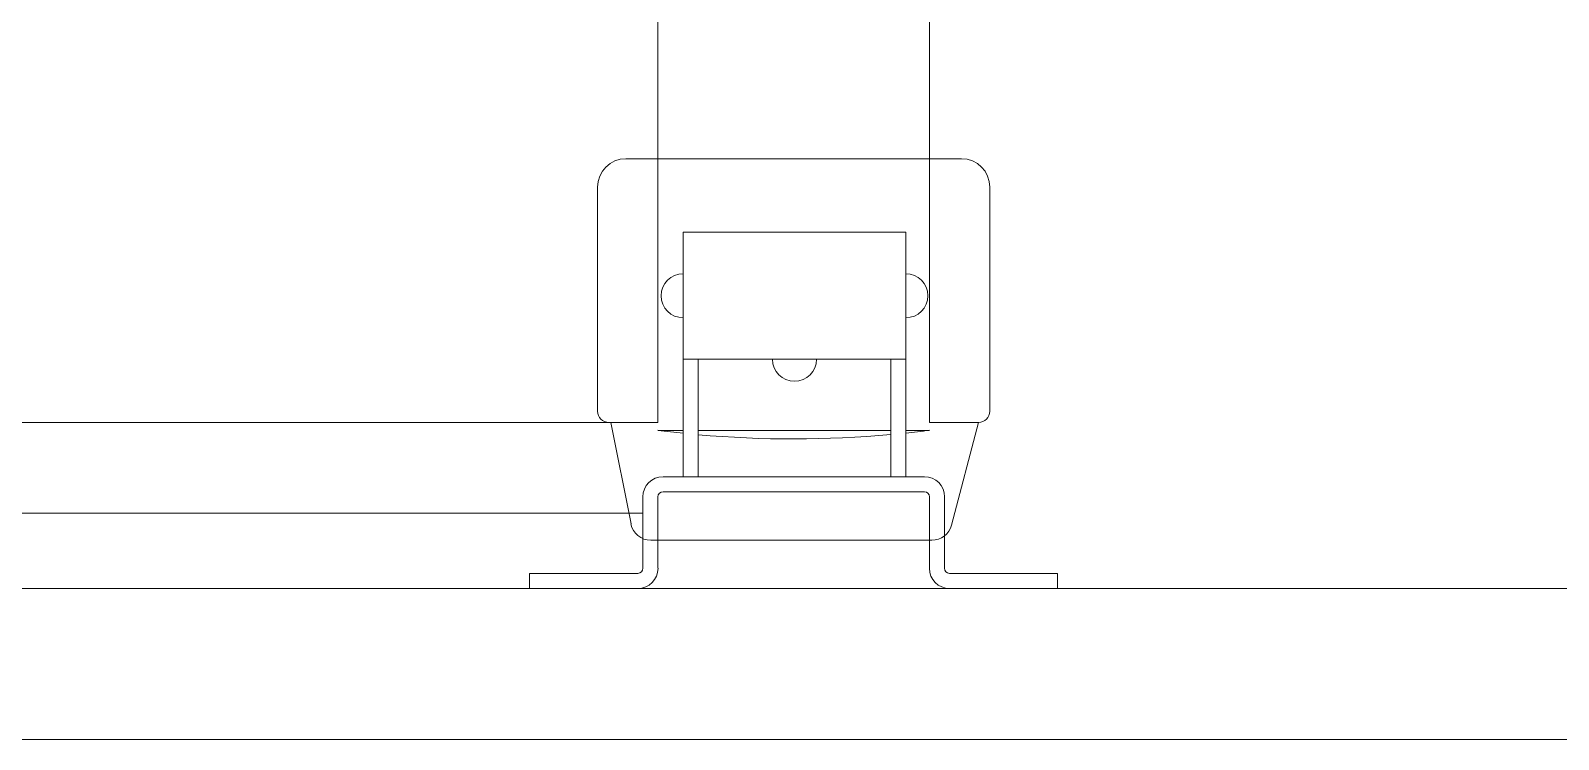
# Model space of a CAD drawing. Header units: millimetres. Extents: x -160614 to 59925, y -157025 to 0.
# Drawn here: x -51726 to -50713, y -103943 to -103473 of the extents above; entities that cross this region are included whole.
import ezdxf

# ---------------------------------------------------------------- set-up
doc = ezdxf.new("R2010")
doc.units = ezdxf.units.MM
doc.header["$LTSCALE"] = 8
doc.layers.get('0').update_dxf_attribs({"color": 9, "lineweight": 5})
for name, color, linetype, lineweight in [('72_EGR_EQP_TAG', 9, 'Continuous', 5), ('LOADING', 9, 'Continuous', 5), ('NEW', 9, 'Continuous', 5), ('Walls', 9, 'Continuous', 5)]:
    doc.layers.add(name, color=color, linetype=linetype, lineweight=lineweight)
doc.layers.get('0').off()
doc.layers.get('0').freeze()

# ---------------------------------------------------------------- blocks, each defined once
blk = doc.blocks.new('*X129')
for p, q in [((5, 3), (5, 3)), ((5, 3), (5, 3)), ((5, 3), (5, 3)), ((5, 3), (5, 3)), ((5, 3), (5, 3)), ((5, 3), (5, 3)), ((5, 3), (5, 3)), ((5, 3), (5, 3)), ((5, 3), (5, 3)), ((5, 3), (5, 3)), ((5, 3), (5, 3)), ((5, 3), (5, 3)), ((5, 3), (5, 3)), ((5, 3), (5, 3)), ((5, 3), (5, 3)), ((5, 3), (5, 3)), ((5, 3), (5, 3)), ((5, 3), (5, 3)), ((5, 3), (5, 3)), ((5, 3), (5, 3)), ((5, 3), (5, 3)), ((5, 3), (5, 3)), ((5, 3), (5, 3)), ((5, 3), (5, 3)), ((5, 3), (5, 3)), ((5, 3), (5, 3)), ((5, 3), (5, 3)), ((5, 3), (5, 3)), ((5, 3), (5, 3)), ((5, 3), (5, 3)), ((5, 3), (5, 3)), ((5, 3), (5, 3)), ((5, 3), (5, 3)), ((5, 3), (5, 3)), ((5, 3), (5, 3)), ((5, 3), (5, 3)), ((5, 3), (5, 3)), ((5, 3), (5, 3)), ((5, 3), (5, 3)), ((5, 3), (5, 3)), ((5, 3), (5, 3)), ((5, 3), (5, 3)), ((5, 3), (5, 3)), ((5, 3), (5, 3)), ((5, 3), (5, 3)), ((5, 3), (5, 3)), ((5, 3), (5, 3)), ((5, 3), (5, 3)), ((5, 3), (5, 3)), ((5, 3), (5, 3)), ((5, 3), (5, 3)), ((5, 3), (5, 3)), ((5, 3), (5, 3)), ((5, 3), (5, 3)), ((5, 3), (5, 3)), ((5, 3), (5, 3)), ((5, 3), (5, 3)), ((5, 3), (5, 3)), ((5, 3), (5, 3)), ((5, 3), (5, 3)), ((5, 3), (5, 3)), ((5, 3), (5, 3)), ((5, 3), (5, 3)), ((5, 3), (5, 3)), ((5, 3), (5, 3)), ((5, 3), (5, 3)), ((6, 3), (5, 3)), ((5, 3), (5, 3)), ((6, 3), (5, 3)), ((5, 3), (5, 3)), ((6, 3), (5, 3)), ((5, 3), (5, 3)), ((6, 3), (5, 3)), ((5, 3), (5, 3)), ((5, 3), (5, 3)), ((5, 3), (5, 3)), ((5, 3), (5, 3)), ((5, 3), (5, 3)), ((5, 3), (5, 3)), ((5, 3), (5, 3)), ((5, 3), (5, 3)), ((5, 3), (5, 3)), ((5, 3), (5, 3)), ((5, 3), (5, 3)), ((5, 3), (5, 3)), ((5, 3), (5, 3)), ((5, 3), (5, 3)), ((5, 3), (5, 3)), ((5, 3), (5, 3)), ((5, 3), (5, 3)), ((5, 3), (5, 3)), ((5, 3), (5, 3)), ((5, 3), (5, 3)), ((5, 3), (5, 3)), ((5, 3), (5, 3)), ((5, 3), (5, 3)), ((6, 3), (6, 3)), ((6, 3), (6, 3)), ((6, 3), (6, 3)), ((6, 3), (6, 3)), ((6, 3), (6, 3)), ((6, 3), (6, 3)), ((6, 3), (6, 3)), ((6, 3), (6, 3)), ((6, 3), (6, 3)), ((6, 3), (6, 3)), ((6, 3), (6, 3)), ((6, 3), (6, 3)), ((6, 3), (6, 3)), ((6, 3), (6, 3)), ((6, 3), (6, 3)), ((6, 3), (6, 3)), ((6, 3), (6, 3)), ((6, 3), (6, 3)), ((6, 3), (6, 3)), ((6, 3), (6, 3)), ((6, 3), (6, 3)), ((6, 3), (6, 3)), ((6, 3), (6, 3)), ((6, 3), (6, 3)), ((6, 3), (6, 3)), ((6, 3), (6, 3)), ((6, 3), (6, 3)), ((6, 3), (6, 3)), ((6, 3), (6, 3)), ((6, 3), (6, 3)), ((6, 3), (6, 3)), ((6, 3), (6, 3)), ((6, 3), (6, 3)), ((6, 3), (6, 3)), ((6, 3), (6, 3)), ((6, 3), (6, 3)), ((6, 3), (6, 3)), ((6, 3), (6, 3)), ((6, 3), (6, 3)), ((6, 3), (6, 3)), ((6, 3), (6, 3)), ((6, 3), (6, 3)), ((6, 3), (6, 3)), ((6, 3), (6, 3)), ((6, 3), (6, 3)), ((6, 3), (6, 3)), ((6, 3), (6, 3)), ((6, 3), (6, 3)), ((6, 3), (6, 3)), ((6, 3), (6, 3)), ((6, 3), (6, 3)), ((6, 3), (6, 3)), ((6, 3), (6, 3)), ((6, 3), (6, 3)), ((6, 3), (6, 3)), ((6, 3), (6, 3)), ((6, 3), (6, 3)), ((6, 3), (6, 3)), ((6, 3), (6, 3)), ((6, 3), (6, 3)), ((6, 3), (6, 3)), ((6, 3), (6, 3)), ((6, 3), (6, 3)), ((6, 3), (6, 3)), ((6, 3), (6, 3)), ((6, 3), (6, 3)), ((6, 3), (6, 3)), ((6, 3), (6, 3)), ((6, 3), (6, 3)), ((6, 3), (6, 3)), ((6, 3), (6, 3)), ((6, 3), (6, 3)), ((6, 3), (6, 3)), ((6, 3), (6, 3)), ((6, 3), (6, 3)), ((6, 3), (6, 3)), ((6, 3), (6, 3)), ((6, 3), (6, 3)), ((6, 3), (6, 3)), ((6, 3), (6, 3)), ((6, 3), (6, 3)), ((6, 3), (6, 3)), ((6, 3), (6, 3)), ((6, 3), (6, 3)), ((6, 3), (6, 3)), ((6, 3), (6, 3)), ((6, 3), (6, 3)), ((6, 3), (6, 3)), ((6, 3), (6, 3)), ((6, 3), (6, 3)), ((6, 3), (6, 3)), ((6, 3), (6, 3)), ((6, 3), (6, 3)), ((6, 3), (6, 3)), ((6, 3), (6, 3)), ((6, 3), (6, 3)), ((6, 3), (6, 3)), ((6, 3), (6, 3)), ((6, 3), (6, 3)), ((6, 3), (6, 3)), ((6, 3), (6, 3)), ((6, 3), (6, 3)), ((6, 3), (6, 3)), ((6, 3), (6, 3)), ((6, 3), (6, 3)), ((6, 3), (6, 3)), ((6, 3), (6, 3)), ((6, 3), (6, 3)), ((6, 3), (6, 3)), ((6, 3), (6, 3)), ((6, 3), (6, 3)), ((6, 3), (6, 3)), ((6, 3), (6, 3)), ((6, 3), (6, 3)), ((6, 3), (6, 3)), ((6, 3), (6, 3)), ((6, 3), (6, 3)), ((6, 3), (6, 3)), ((6, 3), (6, 3)), ((6, 3), (6, 3)), ((6, 3), (6, 3)), ((6, 3), (6, 3)), ((6, 3), (6, 3)), ((6, 3), (6, 3)), ((6, 3), (6, 3)), ((6, 3), (6, 3)), ((6, 3), (6, 3)), ((6, 3), (6, 3)), ((6, 3), (6, 3)), ((6, 3), (6, 3)), ((6, 3), (6, 3)), ((6, 3), (6, 3)), ((6, 3), (6, 3)), ((6, 3), (6, 3)), ((6, 3), (6, 3)), ((6, 3), (6, 3)), ((6, 3), (6, 3)), ((6, 3), (6, 3)), ((6, 3), (6, 3)), ((6, 3), (6, 3)), ((6, 3), (6, 3)), ((6, 3), (6, 3)), ((6, 3), (6, 3)), ((6, 3), (6, 3)), ((6, 3), (6, 3)), ((6, 3), (6, 3)), ((6, 3), (6, 3)), ((6, 3), (6, 3)), ((6, 3), (6, 3)), ((6, 3), (6, 3)), ((6, 3), (6, 3)), ((6, 3), (6, 3)), ((6, 3), (6, 3)), ((6, 3), (6, 3)), ((6, 3), (6, 3)), ((6, 3), (6, 3)), ((6, 3), (6, 3)), ((6, 3), (6, 3)), ((6, 3), (6, 3)), ((6, 3), (6, 3)), ((6, 3), (6, 3)), ((6, 3), (6, 3)), ((6, 3), (6, 3)), ((6, 3), (6, 3)), ((6, 3), (6, 3)), ((6, 3), (6, 3)), ((6, 3), (6, 3)), ((6, 3), (6, 3)), ((6, 3), (6, 3)), ((6, 3), (6, 3)), ((6, 3), (6, 3)), ((6, 3), (6, 3)), ((6, 3), (6, 3)), ((6, 3), (6, 3)), ((6, 3), (6, 3)), ((6, 3), (6, 3)), ((6, 3), (6, 3)), ((6, 3), (6, 3)), ((6, 3), (6, 3)), ((6, 3), (6, 3)), ((6, 3), (6, 3)), ((6, 3), (6, 3)), ((6, 3), (6, 3)), ((6, 3), (6, 3)), ((6, 3), (6, 3)), ((6, 3), (6, 3)), ((6, 3), (6, 3)), ((6, 3), (6, 3)), ((6, 3), (6, 3)), ((6, 3), (6, 3)), ((6, 3), (6, 3)), ((6, 3), (6, 3)), ((6, 3), (6, 3)), ((6, 3), (6, 3)), ((6, 3), (6, 3)), ((6, 3), (6, 3)), ((6, 3), (6, 3)), ((6, 3), (6, 3)), ((6, 3), (6, 3)), ((6, 3), (6, 3)), ((6, 3), (6, 3)), ((6, 3), (6, 3)), ((6, 3), (6, 3)), ((6, 3), (6, 3)), ((6, 3), (5, 3)), ((6, 3), (5, 3)), ((6, 3), (5, 3)), ((6, 3), (5, 3)), ((6, 3), (5, 3)), ((6, 3), (6, 3)), ((6, 3), (6, 3)), ((6, 3), (6, 3)), ((6, 3), (6, 3)), ((6, 3), (6, 3)), ((6, 3), (6, 3)), ((6, 3), (6, 3)), ((6, 3), (6, 3)), ((6, 3), (6, 3)), ((6, 3), (6, 3)), ((6, 3), (6, 3)), ((6, 3), (6, 3)), ((6, 3), (6, 3)), ((6, 3), (6, 3)), ((6, 3), (6, 3)), ((6, 3), (6, 3)), ((6, 3), (6, 3)), ((6, 3), (6, 3)), ((6, 3), (6, 3)), ((6, 3), (6, 3)), ((6, 3), (6, 3)), ((6, 3), (6, 3)), ((6, 3), (6, 3)), ((6, 3), (6, 3)), ((6, 3), (6, 3)), ((6, 3), (6, 3)), ((6, 3), (6, 3)), ((6, 3), (6, 3)), ((6, 3), (6, 3)), ((6, 3), (6, 3)), ((6, 3), (6, 3)), ((6, 3), (6, 3)), ((6, 3), (6, 3)), ((6, 3), (6, 3)), ((6, 3), (6, 3)), ((6, 3), (6, 3)), ((6, 3), (6, 3)), ((6, 3), (6, 3)), ((6, 3), (6, 3)), ((6, 3), (6, 3)), ((6, 3), (6, 3)), ((6, 3), (6, 3)), ((6, 3), (6, 3)), ((6, 3), (6, 3)), ((6, 3), (6, 3)), ((6, 3), (6, 3)), ((6, 3), (6, 3)), ((6, 3), (6, 3)), ((6, 3), (6, 3)), ((6, 3), (6, 3)), ((6, 3), (6, 3)), ((6, 3), (6, 3)), ((6, 3), (6, 3)), ((6, 3), (6, 3)), ((6, 3), (6, 3)), ((6, 3), (6, 3)), ((6, 3), (6, 3)), ((6, 3), (6, 3)), ((6, 3), (6, 3)), ((6, 3), (6, 3)), ((6, 3), (6, 3)), ((6, 3), (6, 3)), ((6, 3), (6, 3)), ((6, 3), (6, 3)), ((6, 3), (6, 3)), ((6, 3), (6, 3)), ((6, 3), (6, 3)), ((6, 3), (6, 3)), ((6, 3), (6, 3)), ((6, 3), (6, 3)), ((6, 3), (6, 3)), ((6, 3), (6, 3)), ((6, 3), (6, 3)), ((6, 3), (6, 3)), ((6, 3), (6, 3)), ((6, 3), (6, 3)), ((6, 3), (6, 3)), ((6, 3), (6, 3)), ((6, 3), (6, 3)), ((6, 3), (6, 3)), ((6, 3), (6, 3)), ((6, 3), (6, 3)), ((6, 3), (6, 3)), ((6, 3), (6, 3)), ((6, 3), (6, 3)), ((6, 3), (6, 3)), ((6, 3), (6, 3)), ((6, 3), (6, 3)), ((6, 3), (6, 3)), ((6, 3), (6, 3)), ((6, 3), (6, 3)), ((6, 3), (6, 3)), ((6, 3), (6, 3)), ((6, 3), (6, 3)), ((6, 3), (6, 3)), ((6, 3), (6, 3)), ((6, 3), (6, 3)), ((6, 3), (6, 3)), ((6, 3), (6, 3)), ((6, 3), (6, 3)), ((6, 3), (6, 3)), ((6, 3), (6, 3)), ((6, 3), (6, 3)), ((6, 3), (6, 3)), ((6, 3), (6, 3)), ((6, 3), (6, 3)), ((6, 3), (6, 3)), ((6, 3), (6, 3)), ((6, 3), (6, 3)), ((6, 3), (6, 3)), ((6, 3), (6, 3)), ((6, 3), (6, 3)), ((6, 3), (6, 3)), ((6, 3), (6, 3)), ((6, 3), (6, 3)), ((6, 3), (6, 3)), ((6, 3), (6, 3)), ((6, 3), (6, 3)), ((6, 3), (6, 3)), ((6, 3), (6, 3)), ((6, 3), (6, 3)), ((6, 3), (6, 3)), ((6, 3), (6, 3)), ((6, 3), (6, 3)), ((6, 3), (6, 3)), ((6, 3), (6, 3)), ((6, 3), (6, 3)), ((6, 3), (6, 3)), ((6, 3), (6, 3)), ((6, 3), (6, 3)), ((6, 3), (6, 3)), ((6, 3), (6, 3)), ((6, 3), (6, 3)), ((6, 3), (6, 3)), ((6, 3), (6, 3)), ((6, 3), (6, 3)), ((6, 3), (6, 3)), ((6, 3), (6, 3)), ((6, 3), (6, 3)), ((6, 3), (6, 3)), ((6, 3), (6, 3)), ((6, 3), (6, 3)), ((6, 3), (6, 3)), ((6, 3), (6, 3)), ((6, 3), (6, 3)), ((6, 3), (6, 3)), ((6, 3), (6, 3)), ((6, 3), (6, 3)), ((6, 3), (6, 3)), ((6, 3), (6, 3)), ((6, 3), (6, 3)), ((6, 3), (6, 3)), ((6, 3), (6, 3)), ((6, 3), (6, 3)), ((6, 3), (6, 3)), ((6, 3), (6, 3)), ((6, 3), (6, 3)), ((6, 3), (6, 3)), ((6, 3), (6, 3)), ((6, 3), (6, 3)), ((6, 3), (6, 3)), ((6, 3), (6, 3)), ((6, 3), (6, 3)), ((6, 3), (6, 3)), ((6, 3), (6, 3)), ((6, 3), (6, 3)), ((6, 3), (6, 3)), ((6, 3), (6, 3)), ((6, 3), (6, 3)), ((6, 3), (6, 3)), ((6, 3), (6, 3)), ((6, 3), (6, 3)), ((6, 3), (6, 3)), ((6, 3), (6, 3)), ((6, 3), (6, 3)), ((6, 3), (6, 3)), ((6, 3), (6, 3)), ((6, 3), (6, 3)), ((6, 3), (6, 3)), ((6, 3), (6, 3)), ((6, 3), (6, 3)), ((6, 3), (6, 3)), ((6, 3), (6, 3)), ((6, 3), (6, 3)), ((6, 3), (6, 3)), ((6, 3), (6, 3)), ((6, 3), (6, 3)), ((6, 3), (6, 3)), ((6, 3), (6, 3)), ((6, 3), (6, 3)), ((6, 3), (6, 3)), ((6, 3), (6, 3)), ((6, 3), (6, 3)), ((6, 3), (6, 3)), ((6, 3), (6, 3)), ((6, 3), (6, 3)), ((6, 3), (6, 3)), ((6, 3), (6, 3)), ((6, 3), (6, 3)), ((6, 3), (6, 3)), ((6, 3), (6, 3)), ((6, 3), (6, 3)), ((6, 3), (6, 3)), ((6, 3), (6, 3)), ((6, 3), (6, 3)), ((6, 3), (6, 3)), ((6, 3), (6, 3)), ((6, 3), (6, 3)), ((6, 3), (6, 3)), ((6, 3), (6, 3)), ((6, 3), (6, 3)), ((6, 3), (6, 3)), ((6, 3), (6, 3)), ((6, 3), (6, 3)), ((6, 3), (6, 3)), ((6, 3), (6, 3)), ((6, 3), (6, 3)), ((6, 3), (6, 3)), ((6, 3), (6, 3)), ((6, 3), (6, 3)), ((6, 3), (6, 3)), ((6, 3), (6, 3)), ((6, 3), (6, 3)), ((6, 3), (6, 3)), ((6, 3), (6, 3)), ((6, 3), (6, 3)), ((6, 3), (6, 3)), ((6, 3), (6, 3)), ((6, 3), (6, 3)), ((6, 3), (6, 3)), ((6, 3), (6, 3)), ((6, 3), (6, 3)), ((6, 3), (6, 3)), ((6, 3), (6, 3)), ((6, 3), (6, 3)), ((6, 3), (6, 3)), ((6, 3), (6, 3)), ((6, 3), (6, 3)), ((6, 3), (6, 3)), ((6, 3), (6, 3)), ((6, 3), (6, 3)), ((6, 3), (6, 3)), ((6, 3), (6, 3)), ((6, 3), (6, 3)), ((6, 3), (6, 3)), ((6, 3), (6, 3)), ((6, 3), (6, 3)), ((6, 3), (6, 3)), ((6, 3), (6, 3)), ((6, 3), (6, 3)), ((6, 3), (6, 3)), ((6, 3), (6, 3)), ((6, 3), (6, 3)), ((6, 3), (6, 3)), ((6, 3), (6, 3)), ((6, 3), (6, 3)), ((6, 3), (6, 3)), ((6, 3), (6, 3)), ((6, 3), (6, 3)), ((6, 3), (6, 3)), ((6, 3), (6, 3)), ((6, 3), (6, 3)), ((6, 3), (6, 3)), ((6, 3), (6, 3)), ((6, 3), (6, 3)), ((6, 3), (6, 3)), ((6, 3), (6, 3)), ((6, 3), (6, 3)), ((6, 3), (6, 3)), ((6, 3), (6, 3)), ((6, 3), (6, 3)), ((6, 3), (6, 3)), ((6, 3), (6, 3)), ((6, 3), (6, 3)), ((6, 3), (6, 3)), ((6, 3), (6, 3)), ((6, 3), (6, 3)), ((6, 3), (6, 3)), ((6, 3), (6, 3)), ((6, 3), (6, 3)), ((6, 3), (6, 3)), ((6, 3), (6, 3)), ((6, 3), (6, 3)), ((6, 3), (6, 3)), ((6, 3), (6, 3)), ((6, 3), (6, 3)), ((6, 3), (6, 3)), ((6, 3), (6, 3)), ((6, 3), (6, 3)), ((6, 3), (6, 3)), ((6, 3), (6, 3)), ((6, 3), (6, 3)), ((6, 3), (6, 3)), ((6, 3), (6, 3)), ((6, 3), (6, 3)), ((6, 3), (6, 3)), ((6, 3), (6, 3)), ((6, 3), (6, 3)), ((6, 3), (6, 3)), ((6, 3), (6, 3)), ((6, 3), (6, 3)), ((6, 3), (6, 3)), ((6, 3), (6, 3)), ((6, 3), (6, 3)), ((6, 3), (6, 3)), ((6, 3), (6, 3)), ((6, 3), (6, 3)), ((6, 3), (6, 3)), ((6, 3), (6, 3)), ((6, 3), (6, 3)), ((6, 3), (6, 3)), ((6, 3), (6, 3)), ((6, 3), (6, 3)), ((6, 3), (6, 3)), ((6, 3), (6, 3)), ((6, 3), (6, 3)), ((6, 3), (6, 3))]:
    blk.add_line(p, q)
blk = doc.blocks.new('*X130')
for p, q in [((13, 1), (13, 1)), ((13, 1), (13, 1)), ((13, 1), (13, 1)), ((13, 1), (13, 1)), ((13, 1), (13, 1)), ((13, 1), (13, 1)), ((13, 1), (13, 1)), ((13, 1), (13, 1)), ((13, 1), (13, 1)), ((13, 1), (13, 1)), ((13, 1), (13, 1)), ((13, 1), (13, 1)), ((13, 1), (13, 1)), ((13, 1), (13, 1)), ((13, 1), (13, 1)), ((13, 1), (14, 1)), ((13, 1), (14, 1)), ((13, 1), (14, 1)), ((13, 1), (13, 1)), ((13, 1), (13, 1)), ((13, 1), (13, 1)), ((13, 1), (13, 1)), ((13, 1), (13, 1)), ((13, 1), (13, 1)), ((13, 1), (13, 1)), ((13, 1), (13, 1)), ((13, 1), (13, 1)), ((13, 1), (13, 1)), ((13, 1), (13, 1)), ((13, 1), (13, 1)), ((13, 1), (13, 1)), ((13, 1), (13, 1)), ((13, 1), (13, 1)), ((13, 1), (13, 1)), ((13, 1), (13, 1)), ((13, 1), (13, 1)), ((13, 1), (13, 1)), ((13, 1), (13, 1)), ((13, 1), (13, 1)), ((13, 1), (13, 1)), ((13, 1), (13, 1)), ((13, 1), (13, 1)), ((13, 1), (13, 1)), ((13, 1), (13, 1)), ((13, 1), (13, 1)), ((13, 1), (13, 1)), ((13, 1), (13, 1)), ((13, 1), (13, 1)), ((13, 1), (13, 1)), ((13, 1), (13, 1)), ((13, 1), (13, 1)), ((13, 1), (13, 1)), ((13, 1), (13, 1)), ((13, 1), (13, 1)), ((13, 1), (13, 1)), ((13, 1), (13, 1)), ((13, 1), (13, 1)), ((13, 1), (13, 1)), ((13, 1), (13, 1)), ((13, 1), (13, 1)), ((13, 1), (13, 1)), ((13, 1), (13, 1)), ((13, 1), (13, 1)), ((13, 1), (13, 1)), ((13, 1), (13, 1)), ((13, 1), (13, 1)), ((13, 1), (13, 1)), ((13, 1), (13, 1)), ((13, 1), (13, 1)), ((13, 1), (13, 1)), ((13, 1), (13, 1)), ((13, 1), (13, 1)), ((13, 1), (13, 1)), ((13, 1), (13, 1)), ((13, 1), (13, 1)), ((13, 1), (13, 1)), ((13, 1), (13, 1)), ((13, 1), (13, 1)), ((13, 1), (13, 1)), ((13, 1), (13, 1)), ((13, 1), (13, 1)), ((13, 1), (13, 1)), ((13, 1), (13, 1)), ((13, 1), (13, 1)), ((13, 1), (13, 1)), ((13, 1), (13, 1)), ((13, 1), (13, 1)), ((13, 1), (13, 1)), ((13, 1), (13, 1)), ((13, 1), (13, 1)), ((13, 1), (13, 1)), ((13, 1), (13, 1)), ((13, 1), (13, 1)), ((13, 1), (13, 1)), ((13, 1), (13, 1)), ((13, 1), (13, 1)), ((13, 1), (13, 1)), ((13, 1), (13, 1)), ((13, 1), (13, 1)), ((13, 1), (13, 1)), ((13, 1), (13, 1)), ((13, 1), (13, 1)), ((13, 1), (13, 1)), ((13, 1), (13, 1)), ((13, 1), (13, 1)), ((13, 1), (13, 1)), ((13, 1), (13, 1)), ((13, 1), (13, 1)), ((13, 1), (13, 1)), ((13, 1), (13, 1)), ((13, 1), (13, 1)), ((13, 1), (13, 1)), ((13, 1), (13, 1)), ((13, 1), (13, 1)), ((13, 1), (13, 1)), ((13, 1), (13, 1)), ((13, 1), (13, 1)), ((13, 1), (13, 1)), ((13, 1), (13, 1)), ((13, 1), (13, 1)), ((13, 1), (13, 1)), ((13, 1), (13, 1)), ((13, 1), (13, 1)), ((13, 1), (14, 1)), ((13, 0), (13, 0)), ((13, 0), (13, 0)), ((13, 0), (13, 0)), ((13, 0), (13, 0)), ((13, 0), (13, 0)), ((13, 0), (13, 0)), ((13, 0), (13, 0)), ((13, 0), (13, 0)), ((13, 0), (13, 0)), ((13, 0), (13, 0)), ((13, 0), (13, 0)), ((13, 0), (13, 0)), ((13, 0), (13, 0)), ((13, 0), (13, 0)), ((13, 0), (13, 0)), ((13, 0), (13, 0)), ((13, 0), (13, 0)), ((13, 0), (13, 0)), ((13, 0), (13, 0)), ((13, 0), (13, 0)), ((13, 0), (13, 0)), ((13, 0), (13, 0)), ((13, 0), (13, 0)), ((13, 0), (13, 0)), ((13, 0), (13, 0)), ((13, 0), (13, 0)), ((13, 0), (13, 0)), ((13, 0), (13, 0)), ((13, 0), (13, 0)), ((13, 0), (13, 0)), ((13, 0), (13, 0)), ((13, 0), (13, 0)), ((13, 0), (13, 0)), ((13, 0), (13, 0)), ((13, 0), (13, 0)), ((13, 0), (13, 0)), ((13, 0), (13, 0)), ((13, 0), (13, 0)), ((13, 0), (13, 0)), ((13, 0), (13, 0)), ((13, 0), (13, 0)), ((13, 0), (13, 0)), ((13, 0), (13, 0)), ((13, 0), (13, 0)), ((13, 0), (13, 0)), ((13, 0), (13, 0)), ((13, 0), (13, 0)), ((13, 0), (13, 0)), ((13, 0), (14, 0)), ((13, 0), (14, 0)), ((13, 0), (13, 0)), ((13, 0), (14, 0)), ((14, 1), (14, 1)), ((14, 1), (14, 1)), ((14, 1), (14, 1)), ((14, 1), (14, 1)), ((14, 1), (14, 1)), ((14, 1), (14, 1)), ((14, 1), (14, 1)), ((14, 1), (14, 1)), ((14, 1), (14, 1)), ((14, 1), (14, 1)), ((14, 1), (14, 1)), ((14, 1), (14, 1)), ((14, 1), (14, 1)), ((14, 1), (14, 1)), ((14, 1), (14, 1)), ((14, 1), (14, 1)), ((14, 1), (14, 1)), ((14, 1), (14, 1)), ((14, 1), (14, 1)), ((14, 1), (14, 1)), ((14, 1), (14, 1)), ((14, 1), (14, 1)), ((14, 1), (14, 1)), ((14, 1), (14, 1)), ((14, 1), (14, 1)), ((14, 1), (14, 1)), ((14, 1), (14, 1)), ((14, 1), (14, 1)), ((14, 1), (14, 1)), ((14, 1), (14, 1)), ((14, 1), (14, 1)), ((14, 1), (14, 1)), ((14, 1), (14, 1)), ((14, 1), (14, 1)), ((14, 1), (14, 1)), ((14, 1), (14, 1)), ((14, 1), (14, 1)), ((14, 1), (14, 1)), ((14, 1), (14, 1)), ((14, 1), (14, 1)), ((14, 1), (14, 1)), ((14, 1), (14, 1)), ((14, 1), (14, 1)), ((14, 1), (14, 1)), ((14, 1), (14, 1)), ((14, 1), (14, 1)), ((14, 1), (14, 1)), ((14, 1), (14, 1)), ((14, 1), (14, 1)), ((14, 1), (14, 1)), ((14, 1), (14, 1)), ((14, 1), (14, 1)), ((14, 1), (14, 1)), ((14, 1), (14, 1)), ((14, 1), (14, 1)), ((14, 1), (14, 1)), ((14, 1), (14, 1)), ((14, 1), (14, 1)), ((14, 1), (14, 1)), ((14, 1), (14, 1)), ((14, 1), (14, 1)), ((14, 1), (14, 1)), ((14, 1), (14, 1)), ((14, 1), (14, 1)), ((14, 1), (14, 1)), ((14, 1), (14, 1)), ((14, 1), (14, 1)), ((14, 1), (14, 1)), ((14, 1), (14, 1)), ((14, 1), (14, 1)), ((14, 1), (14, 1)), ((14, 1), (14, 1)), ((14, 1), (14, 1)), ((14, 1), (14, 1)), ((14, 1), (14, 1)), ((14, 1), (14, 1)), ((14, 1), (14, 1)), ((14, 1), (14, 1)), ((14, 1), (14, 1)), ((14, 1), (14, 1)), ((14, 1), (14, 1)), ((14, 1), (14, 1)), ((14, 1), (14, 1)), ((14, 1), (14, 1)), ((14, 1), (14, 1)), ((14, 1), (14, 1)), ((14, 1), (14, 1)), ((14, 1), (14, 1)), ((14, 1), (14, 1)), ((14, 1), (14, 1)), ((14, 1), (14, 1)), ((14, 1), (14, 1)), ((14, 1), (14, 1)), ((14, 1), (14, 1)), ((14, 0), (14, 0)), ((14, 0), (14, 0)), ((14, 0), (14, 0)), ((14, 0), (14, 0)), ((14, 0), (14, 0)), ((14, 0), (14, 0)), ((14, 0), (14, 0)), ((14, 0), (14, 0)), ((14, 0), (14, 0)), ((14, 0), (14, 0)), ((14, 0), (14, 0)), ((14, 0), (14, 0)), ((14, 0), (14, 0)), ((14, 0), (14, 0)), ((14, 0), (14, 0)), ((14, 0), (14, 0)), ((14, 0), (14, 0)), ((14, 0), (14, 0)), ((14, 0), (14, 0)), ((14, 0), (14, 0)), ((14, 0), (14, 0)), ((14, 0), (14, 0)), ((14, 0), (14, 0)), ((14, 0), (14, 0)), ((14, 0), (14, 0)), ((14, 0), (14, 0)), ((14, 0), (14, 0)), ((14, 0), (14, 0)), ((14, 0), (14, 0)), ((14, 0), (14, 0)), ((14, 0), (14, 0)), ((14, 0), (14, 0)), ((14, 0), (14, 0)), ((14, 0), (14, 0)), ((14, 0), (14, 0)), ((14, 0), (14, 0)), ((14, 0), (14, 0)), ((14, 0), (14, 0)), ((14, 0), (14, 0)), ((14, 0), (14, 0)), ((14, 0), (14, 0)), ((14, 0), (14, 0)), ((14, 0), (14, 0)), ((14, 0), (14, 0)), ((14, 0), (14, 0)), ((14, 0), (14, 0)), ((14, 0), (14, 0)), ((14, 0), (14, 0)), ((13, 0), (13, 0)), ((13, 0), (14, 0)), ((13, 0), (13, 0)), ((13, 0), (14, 0)), ((13, 0), (13, 0)), ((13, 0), (14, 0)), ((13, 0), (13, 0)), ((13, 0), (13, 0)), ((13, 0), (13, 0)), ((13, 0), (13, 0)), ((13, 0), (14, 0)), ((13, 0), (13, 0)), ((13, 0), (14, 0)), ((13, 0), (13, 0)), ((13, 0), (14, 0)), ((13, 0), (13, 0)), ((13, 0), (14, 0)), ((13, 0), (13, 0)), ((13, 0), (14, 0)), ((13, 0), (13, 0)), ((13, 0), (14, 0)), ((13, 0), (13, 0)), ((13, 0), (14, 0)), ((13, 0), (13, 0)), ((13, 0), (13, 0)), ((13, 0), (13, 0)), ((13, 0), (14, 0)), ((13, 0), (13, 0)), ((13, 0), (14, 0)), ((13, 0), (13, 0)), ((13, 0), (14, 0)), ((13, 0), (13, 0)), ((13, 0), (14, 0)), ((13, 0), (13, 0)), ((13, 0), (13, 0)), ((13, 0), (13, 0)), ((13, 0), (13, 0)), ((13, 0), (13, 0)), ((13, 0), (13, 0)), ((13, 0), (13, 0)), ((13, 0), (13, 0)), ((13, 0), (13, 0)), ((13, 0), (13, 0)), ((13, 0), (13, 0)), ((13, 0), (13, 0)), ((13, 0), (13, 0)), ((13, 0), (13, 0)), ((13, 0), (13, 0)), ((13, 0), (13, 0)), ((13, 0), (13, 0)), ((13, 0), (13, 0)), ((13, 0), (13, 0)), ((13, 0), (13, 0)), ((13, 0), (13, 0)), ((13, 0), (13, 0)), ((13, 0), (13, 0)), ((13, 0), (13, 0)), ((13, 0), (13, 0)), ((13, 0), (13, 0)), ((13, 0), (13, 0)), ((13, 0), (13, 0)), ((13, 0), (13, 0)), ((13, 0), (13, 0)), ((13, 0), (13, 0)), ((13, -1), (13, -1)), ((13, -1), (13, -1)), ((13, -1), (13, -1)), ((13, -1), (13, -1)), ((13, -1), (13, -1)), ((13, -1), (14, -1)), ((13, -1), (13, -1)), ((14, 0), (14, 0)), ((14, 0), (14, 0)), ((14, 0), (14, 0)), ((14, 0), (14, 0)), ((14, 0), (14, 0)), ((14, 0), (14, 0)), ((14, 0), (14, 0)), ((14, 0), (14, 0)), ((14, 0), (14, 0)), ((14, 0), (14, 0)), ((14, 0), (14, 0)), ((14, 0), (14, 0)), ((14, 0), (14, 0)), ((14, 0), (14, 0)), ((14, 0), (14, 0)), ((13, 0), (14, 0)), ((14, 0), (14, 0)), ((14, 0), (14, 0)), ((14, 0), (14, 0)), ((14, 0), (14, 0)), ((14, 0), (14, 0)), ((14, 0), (14, 0)), ((14, 0), (14, 0)), ((14, 0), (14, 0)), ((14, 0), (14, 0)), ((14, 0), (14, 0)), ((14, 0), (14, 0)), ((14, 0), (14, 0)), ((14, 0), (14, 0)), ((14, 0), (14, 0)), ((14, 0), (14, 0)), ((14, 0), (14, 0)), ((14, 0), (14, 0)), ((14, 0), (14, 0)), ((14, 0), (14, 0)), ((14, 0), (14, 0)), ((14, 0), (14, 0)), ((14, 0), (14, 0)), ((14, 0), (14, 0)), ((14, 0), (14, 0)), ((14, 0), (14, 0)), ((14, 0), (14, 0)), ((14, 0), (14, 0)), ((14, 0), (14, 0)), ((14, 0), (14, 0)), ((14, 0), (14, 0)), ((14, 0), (14, 0)), ((14, 0), (14, 0)), ((14, 0), (14, 0)), ((14, 0), (14, 0)), ((14, -1), (14, -1)), ((14, -1), (14, -1)), ((14, -1), (14, -1)), ((14, -1), (14, -1)), ((14, -1), (14, -1))]:
    blk.add_line(p, q)
blk = doc.blocks.new('DE13269-P')
for p, q in [((0.5026, 0.05), (0.5743, 0.05)), ((0.5026, 0.04), (0.5026, 0.05)), ((0.781, 0.05), (0.8526, 0.05)), ((0.8526, 0.04), (0.8526, 0.05)), ((0.5026, 0.04), (0.5743, 0.04)), ((0.5776, -0.0107), (0.5776, 0.0366)), ((0.5876, -0.0107), (0.5876, 0.0366)), ((0.7676, -0.0107), (0.7676, 0.0366)), ((0.7776, -0.0107), (0.7776, 0.0366)), ((0.781, 0.04), (0.8526, 0.04)), ((0.7693, 0.018), (0.5829, 0.018)), ((-0.5776, 0), (0.5776, 0)), ((0.5564, -0.06), (0.5698, 0.0072)), ((0.8001, -0.06), (0.7822, 0.008)), ((0.591, -0.0141), (0.7643, -0.0141)), ((0.591, -0.0241), (0.7643, -0.0241)), ((0.6044, -0.1019), (0.6044, -0.0241)), ((0.6144, -0.1019), (0.6144, -0.0241)), ((0.742, -0.1019), (0.742, -0.0241)), ((0.752, -0.1019), (0.752, -0.0241)), ((-0.5776, -0.06), (0.5552, -0.06)), ((0.5552, -0.06), (0.5876, -0.06)), ((0.6044, -0.0548), (0.5876, -0.0548)), ((0.5876, -0.06), (0.5876, -0.6913)), ((0.742, -0.0548), (0.6144, -0.0548)), ((0.7676, -0.0548), (0.752, -0.0548)), ((0.7676, -0.06), (0.7676, -0.6913)), ((0.8001, -0.06), (0.7676, -0.06)), ((0.5476, -0.216), (0.5476, -0.0676)), ((0.8076, -0.216), (0.8076, -0.0676)), ((0.7889, -0.2348), (0.5664, -0.2348))]:
    blk.add_line(p, q)
for points in [[(0.7676, -0.06), (0.7676, -0.06), (0.7676, -0.06), (0.7676, -0.06), (0.7676, -0.06), (0.7676, -0.06), (0.7676, -0.06), (0.7676, -0.06), (0.7676, -0.06), (0.7676, -0.06), (0.7676, -0.06), (0.7676, -0.06), (0.7676, -0.06), (0.7676, -0.06), (0.7676, -0.06), (0.7676, -0.06), (0.7676, -0.06), (0.7676, -0.06), (0.7676, -0.06), (0.7676, -0.06), (0.7676, -0.06), (0.7676, -0.06), (0.7676, -0.06), (0.7676, -0.06), (0.7676, -0.06), (0.7676, -0.06), (0.7676, -0.06), (0.7676, -0.06), (0.7676, -0.06), (0.7676, -0.06), (0.7676, -0.06), (0.7676, -0.06), (0.7676, -0.06), (0.7676, -0.06), (0.7676, -0.06), (0.7676, -0.06), (0.7676, -0.06), (0.7676, -0.06), (0.7676, -0.06), (0.7676, -0.06), (0.7676, -0.06), (0.7676, -0.06), (0.7676, -0.06), (0.7676, -0.06), (0.7676, -0.06), (0.7676, -0.06), (0.7676, -0.06), (0.7676, -0.06), (0.7676, -0.06), (0.7676, -0.06), (0.7676, -0.06), (0.7676, -0.06), (0.7676, -0.06), (0.7676, -0.06), (0.7676, -0.06), (0.7676, -0.06), (0.7676, -0.06), (0.7676, -0.06), (0.7676, -0.06), (0.7676, -0.06), (0.7676, -0.06), (0.7676, -0.06), (0.7676, -0.06), (0.7676, -0.06), (0.7676, -0.06), (0.7676, -0.06), (0.7676, -0.06), (0.7676, -0.06), (0.7676, -0.06), (0.7676, -0.06), (0.7676, -0.06), (0.7676, -0.06), (0.7676, -0.06), (0.7676, -0.06), (0.7676, -0.06), (0.7676, -0.06), (0.7676, -0.06), (0.7676, -0.06), (0.7676, -0.06), (0.7676, -0.06), (0.7676, -0.06), (0.7676, -0.06), (0.7676, -0.06), (0.7676, -0.06), (0.7676, -0.06), (0.7676, -0.06), (0.7676, -0.06), (0.7676, -0.06), (0.7676, -0.06), (0.7676, -0.06), (0.7676, -0.06), (0.7676, -0.06), (0.7676, -0.06), (0.7676, -0.06), (0.7676, -0.06), (0.7676, -0.06), (0.7676, -0.06), (0.7676, -0.06), (0.7676, -0.06), (0.7676, -0.06), (0.7676, -0.06), (0.7676, -0.06), (0.7676, -0.06), (0.7676, -0.06), (0.7676, -0.06), (0.7676, -0.06), (0.7676, -0.06), (0.7676, -0.06), (0.7676, -0.06), (0.7676, -0.06), (0.7676, -0.06), (0.7676, -0.06), (0.7676, -0.06), (0.7676, -0.06), (0.7676, -0.06), (0.7676, -0.06), (0.7676, -0.06), (0.7676, -0.06), (0.7676, -0.06), (0.7676, -0.06), (0.7676, -0.06), (0.7676, -0.06), (0.7676, -0.06), (0.7676, -0.06), (0.7676, -0.06), (0.7676, -0.06), (0.7676, -0.06), (0.7676, -0.06), (0.7676, -0.06), (0.7676, -0.06), (0.7676, -0.06), (0.7676, -0.06), (0.7676, -0.06), (0.7676, -0.06), (0.7676, -0.06), (0.7676, -0.06), (0.7676, -0.06), (0.7676, -0.06), (0.7676, -0.06), (0.7676, -0.06), (0.7676, -0.06), (0.7676, -0.06), (0.7676, -0.06), (0.7676, -0.06), (0.7676, -0.06), (0.7676, -0.06), (0.7676, -0.06), (0.7676, -0.06), (0.7676, -0.06), (0.7676, -0.06), (0.7676, -0.06), (0.7676, -0.06), (0.7676, -0.06), (0.7676, -0.06), (0.7676, -0.06), (0.7676, -0.06), (0.7676, -0.06), (0.7676, -0.06), (0.7676, -0.06), (0.7676, -0.06), (0.7676, -0.06), (0.7676, -0.06), (0.7676, -0.06), (0.7676, -0.06), (0.7676, -0.06), (0.7676, -0.06), (0.7676, -0.06), (0.7676, -0.06), (0.7676, -0.06), (0.7676, -0.06), (0.7676, -0.06), (0.7676, -0.06), (0.7676, -0.06), (0.7676, -0.06), (0.7676, -0.06), (0.7676, -0.06), (0.7676, -0.06), (0.7676, -0.06), (0.7676, -0.06), (0.7676, -0.06), (0.7676, -0.06), (0.7676, -0.06), (0.7676, -0.06), (0.7676, -0.06), (0.7676, -0.06), (0.7676, -0.06), (0.7676, -0.06), (0.7676, -0.06), (0.7676, -0.06), (0.7676, -0.06), (0.7676, -0.06), (0.7676, -0.06), (0.7676, -0.06), (0.7676, -0.06), (0.7676, -0.06), (0.7676, -0.06), (0.7676, -0.06), (0.7676, -0.06), (0.7676, -0.06), (0.7676, -0.06), (0.7676, -0.06), (0.7676, -0.06), (0.7676, -0.06), (0.7676, -0.06), (0.7676, -0.06), (0.7676, -0.06), (0.7676, -0.06), (0.7676, -0.06), (0.7676, -0.06), (0.7676, -0.06), (0.7676, -0.06), (0.7676, -0.06), (0.7676, -0.06), (0.7676, -0.06), (0.7676, -0.06), (0.7676, -0.06), (0.7676, -0.06), (0.7676, -0.06), (0.7676, -0.06)], [(0.7676, -0.06), (0.7676, -0.06), (0.7676, -0.06), (0.7676, -0.06), (0.7676, -0.06), (0.7676, -0.06), (0.7676, -0.06), (0.7676, -0.06), (0.7676, -0.06), (0.7676, -0.06), (0.7676, -0.06), (0.7676, -0.06), (0.7676, -0.06), (0.7676, -0.06), (0.7676, -0.06), (0.7676, -0.06), (0.7676, -0.06), (0.7676, -0.06), (0.7676, -0.06), (0.7676, -0.06), (0.7676, -0.06), (0.7676, -0.06), (0.7676, -0.06), (0.7676, -0.06), (0.7676, -0.06), (0.7676, -0.06), (0.7676, -0.06), (0.7676, -0.06), (0.7676, -0.06), (0.7676, -0.06), (0.7676, -0.06), (0.7676, -0.06), (0.7676, -0.06), (0.7676, -0.06), (0.7676, -0.06), (0.7676, -0.06), (0.7676, -0.06), (0.7676, -0.06), (0.7676, -0.06), (0.7676, -0.06), (0.7676, -0.06), (0.7676, -0.06), (0.7676, -0.06), (0.7676, -0.06), (0.7676, -0.06), (0.7676, -0.06), (0.7676, -0.06), (0.7676, -0.06), (0.7676, -0.06), (0.7676, -0.06), (0.7676, -0.06), (0.7676, -0.06), (0.7676, -0.06), (0.7676, -0.06), (0.7676, -0.06), (0.7676, -0.06), (0.7676, -0.06), (0.7676, -0.06), (0.7676, -0.06), (0.7676, -0.06), (0.7676, -0.06), (0.7676, -0.06), (0.7676, -0.06), (0.7676, -0.06), (0.7676, -0.06), (0.7676, -0.06), (0.7676, -0.06), (0.7676, -0.06), (0.7676, -0.06), (0.7676, -0.06), (0.7676, -0.06), (0.7676, -0.06), (0.7676, -0.06), (0.7676, -0.06), (0.7676, -0.06), (0.7676, -0.06), (0.7676, -0.06), (0.7676, -0.06), (0.7676, -0.06), (0.7676, -0.06), (0.7676, -0.06), (0.7676, -0.06), (0.7676, -0.06), (0.7676, -0.06), (0.7676, -0.06), (0.7676, -0.06), (0.7676, -0.06), (0.7676, -0.06), (0.7676, -0.06), (0.7676, -0.06), (0.7676, -0.06), (0.7676, -0.06), (0.7676, -0.06), (0.7676, -0.06), (0.7676, -0.06), (0.7676, -0.06), (0.7676, -0.06), (0.7676, -0.06), (0.7676, -0.06), (0.7676, -0.06), (0.7676, -0.06), (0.7676, -0.06), (0.7676, -0.06), (0.7676, -0.06), (0.7676, -0.06), (0.7676, -0.06), (0.7676, -0.06), (0.7676, -0.06), (0.7676, -0.06), (0.7676, -0.06), (0.7676, -0.06), (0.7676, -0.06), (0.7676, -0.06), (0.7676, -0.06), (0.7676, -0.06), (0.7676, -0.06), (0.7676, -0.06), (0.7676, -0.06), (0.7676, -0.06), (0.7676, -0.06), (0.7676, -0.06), (0.7676, -0.06), (0.7676, -0.06), (0.7676, -0.06), (0.7676, -0.06), (0.7676, -0.06), (0.7676, -0.06), (0.7676, -0.06), (0.7676, -0.06), (0.7676, -0.06), (0.7676, -0.06), (0.7676, -0.06), (0.7676, -0.06), (0.7676, -0.06), (0.7676, -0.06), (0.7676, -0.06), (0.7676, -0.06), (0.7676, -0.06), (0.7676, -0.06), (0.7676, -0.06), (0.7676, -0.06), (0.7676, -0.06), (0.7676, -0.06), (0.7676, -0.06), (0.7676, -0.06), (0.7676, -0.06), (0.7676, -0.06), (0.7676, -0.06), (0.7676, -0.06), (0.7676, -0.06), (0.7676, -0.06), (0.7676, -0.06), (0.7676, -0.06), (0.7676, -0.06), (0.7676, -0.06), (0.7676, -0.06), (0.7676, -0.06), (0.7676, -0.06), (0.7676, -0.06), (0.7676, -0.06), (0.7676, -0.06), (0.7676, -0.06), (0.7676, -0.06), (0.7676, -0.06), (0.7676, -0.06), (0.7676, -0.06), (0.7676, -0.06), (0.7676, -0.06), (0.7676, -0.06), (0.7676, -0.06), (0.7676, -0.06), (0.7676, -0.06), (0.7676, -0.06), (0.7676, -0.06), (0.7676, -0.06), (0.7676, -0.06), (0.7676, -0.06), (0.7676, -0.06), (0.7676, -0.06), (0.7676, -0.06), (0.7676, -0.06), (0.7676, -0.06), (0.7676, -0.06), (0.7676, -0.06), (0.7676, -0.06), (0.7676, -0.06), (0.7676, -0.06), (0.7676, -0.06), (0.7676, -0.06), (0.7676, -0.06), (0.7676, -0.06), (0.7676, -0.06), (0.7676, -0.06), (0.7676, -0.06), (0.7676, -0.06), (0.7676, -0.06), (0.7676, -0.06), (0.7676, -0.06), (0.7676, -0.06), (0.7676, -0.06), (0.7676, -0.06), (0.7676, -0.06), (0.7676, -0.06), (0.7676, -0.06), (0.7676, -0.06), (0.7676, -0.06), (0.7676, -0.06), (0.7676, -0.06), (0.7676, -0.06), (0.7676, -0.06), (0.7676, -0.06), (0.7676, -0.06), (0.7676, -0.06), (0.7676, -0.06)], [(0.7676, -0.06), (0.7676, -0.06), (0.7676, -0.06), (0.7676, -0.06), (0.7676, -0.06), (0.7676, -0.06), (0.7676, -0.06), (0.7676, -0.06), (0.7676, -0.06), (0.7676, -0.06), (0.7676, -0.06), (0.7676, -0.06), (0.7676, -0.06), (0.7676, -0.06), (0.7676, -0.06), (0.7676, -0.06), (0.7676, -0.06), (0.7676, -0.06), (0.7676, -0.06), (0.7676, -0.06), (0.7676, -0.06), (0.7676, -0.06), (0.7676, -0.06), (0.7676, -0.06), (0.7676, -0.06), (0.7676, -0.06), (0.7676, -0.06), (0.7676, -0.06), (0.7676, -0.06), (0.7676, -0.06), (0.7676, -0.06), (0.7676, -0.06), (0.7676, -0.06), (0.7676, -0.06), (0.7676, -0.06), (0.7676, -0.06), (0.7676, -0.06), (0.7676, -0.06), (0.7676, -0.06), (0.7676, -0.06), (0.7676, -0.06), (0.7676, -0.06), (0.7676, -0.06), (0.7676, -0.06), (0.7676, -0.06), (0.7676, -0.06), (0.7676, -0.06), (0.7676, -0.06), (0.7676, -0.06), (0.7676, -0.06), (0.7676, -0.06), (0.7676, -0.06), (0.7676, -0.06), (0.7676, -0.06), (0.7676, -0.06), (0.7676, -0.06), (0.7676, -0.06), (0.7676, -0.06), (0.7676, -0.06), (0.7676, -0.06), (0.7676, -0.06), (0.7676, -0.06), (0.7676, -0.06), (0.7676, -0.06), (0.7676, -0.06), (0.7676, -0.06), (0.7676, -0.06), (0.7676, -0.06), (0.7676, -0.06), (0.7676, -0.06), (0.7676, -0.06), (0.7676, -0.06), (0.7676, -0.06), (0.7676, -0.06), (0.7676, -0.06), (0.7676, -0.06), (0.7676, -0.06), (0.7676, -0.06), (0.7676, -0.06), (0.7676, -0.06), (0.7676, -0.06), (0.7676, -0.06), (0.7676, -0.06), (0.7676, -0.06), (0.7676, -0.06), (0.7676, -0.06), (0.7676, -0.06), (0.7676, -0.06), (0.7676, -0.06), (0.7676, -0.06), (0.7676, -0.06), (0.7676, -0.06), (0.7676, -0.06), (0.7676, -0.06), (0.7676, -0.06), (0.7676, -0.06), (0.7676, -0.06), (0.7676, -0.06), (0.7676, -0.06), (0.7676, -0.06), (0.7676, -0.06), (0.7676, -0.06), (0.7676, -0.06), (0.7676, -0.06), (0.7676, -0.06), (0.7676, -0.06), (0.7676, -0.06), (0.7676, -0.06), (0.7676, -0.06), (0.7676, -0.06), (0.7676, -0.06), (0.7676, -0.06), (0.7676, -0.06), (0.7676, -0.06), (0.7676, -0.06), (0.7676, -0.06), (0.7676, -0.06), (0.7676, -0.06), (0.7676, -0.06), (0.7676, -0.06), (0.7676, -0.06), (0.7676, -0.06), (0.7676, -0.06), (0.7676, -0.06), (0.7676, -0.06), (0.7676, -0.06), (0.7676, -0.06), (0.7676, -0.06), (0.7676, -0.06), (0.7676, -0.06), (0.7676, -0.06), (0.7676, -0.06), (0.7676, -0.06), (0.7676, -0.06), (0.7676, -0.06), (0.7676, -0.06), (0.7676, -0.06), (0.7676, -0.06), (0.7676, -0.06), (0.7676, -0.06), (0.7676, -0.06), (0.7676, -0.06), (0.7676, -0.06), (0.7676, -0.06), (0.7676, -0.06), (0.7676, -0.06), (0.7676, -0.06), (0.7676, -0.06), (0.7676, -0.06), (0.7676, -0.06), (0.7676, -0.06), (0.7676, -0.06), (0.7676, -0.06), (0.7676, -0.06), (0.7676, -0.06), (0.7676, -0.06), (0.7676, -0.06), (0.7676, -0.06), (0.7676, -0.06), (0.7676, -0.06), (0.7676, -0.06), (0.7676, -0.06), (0.7676, -0.06), (0.7676, -0.06), (0.7676, -0.06), (0.7676, -0.06), (0.7676, -0.06), (0.7676, -0.06), (0.7676, -0.06), (0.7676, -0.06), (0.7676, -0.06), (0.7676, -0.06), (0.7676, -0.06), (0.7676, -0.06), (0.7676, -0.06), (0.7676, -0.06), (0.7676, -0.06), (0.7676, -0.06), (0.7676, -0.06), (0.7676, -0.06), (0.7676, -0.06), (0.7676, -0.06), (0.7676, -0.06), (0.7676, -0.06), (0.7676, -0.06), (0.7676, -0.06), (0.7676, -0.06), (0.7676, -0.06), (0.7676, -0.06), (0.7676, -0.06), (0.7676, -0.06), (0.7676, -0.06), (0.7676, -0.06), (0.7676, -0.06), (0.7676, -0.06), (0.7676, -0.06), (0.7676, -0.06), (0.7676, -0.06), (0.7676, -0.06), (0.7676, -0.06), (0.7676, -0.06), (0.7676, -0.06), (0.7676, -0.06), (0.7676, -0.06), (0.7676, -0.06), (0.7676, -0.06), (0.7676, -0.06), (0.7676, -0.06), (0.7676, -0.06), (0.7676, -0.06), (0.7676, -0.06), (0.7676, -0.06), (0.7676, -0.06), (0.7676, -0.06), (0.7676, -0.06), (0.7676, -0.06), (0.7676, -0.06), (0.7676, -0.06), (0.7676, -0.06), (0.7676, -0.06), (0.7676, -0.06), (0.7676, -0.06), (0.7676, -0.06), (0.7676, -0.06), (0.7676, -0.06), (0.7676, -0.06), (0.7676, -0.06), (0.7676, -0.06), (0.7676, -0.06), (0.7676, -0.06), (0.7676, -0.06), (0.7676, -0.06), (0.7676, -0.06), (0.7676, -0.06), (0.7676, -0.06), (0.7676, -0.06), (0.7676, -0.06), (0.7676, -0.06), (0.7676, -0.06), (0.7676, -0.06), (0.7676, -0.06), (0.7676, -0.06), (0.7676, -0.06), (0.7676, -0.06), (0.7676, -0.06), (0.7676, -0.06), (0.7676, -0.06), (0.7676, -0.06), (0.7676, -0.06), (0.7676, -0.06), (0.7676, -0.06), (0.7676, -0.06), (0.7676, -0.06), (0.7676, -0.06), (0.7676, -0.06), (0.7676, -0.06), (0.7676, -0.06), (0.7676, -0.06), (0.7676, -0.06), (0.7676, -0.06), (0.7676, -0.06), (0.7676, -0.06), (0.7676, -0.06), (0.7676, -0.06), (0.7676, -0.06), (0.7676, -0.06), (0.7676, -0.06), (0.7676, -0.06), (0.7676, -0.06), (0.7676, -0.06), (0.7676, -0.06), (0.7676, -0.06), (0.7676, -0.06), (0.7676, -0.06), (0.7676, -0.06), (0.7676, -0.06), (0.7676, -0.06)], [(0.752, -0.1019), (0.752, -0.1862), (0.6044, -0.1862), (0.6044, -0.1019)]]:
    blk.add_lwpolyline(points, close=True)
for centre, radius, start, end in [((0.5743, 0.0366), 0.0134, 360, 90), ((0.781, 0.0366), 0.0134, 90, 180), ((0.5743, 0.0366), 0.00336, 360, 90), ((0.781, 0.0366), 0.00336, 90, 180), ((0.5829, 0.0046), 0.0134, 90, 168.6601), ((0.7693, 0.0046), 0.0134, 14.7326, 90), ((0.591, -0.0107), 0.0134, 180, 270), ((0.591, -0.0107), 0.00336, 180, 270), ((0.7643, -0.0107), 0.00336, 270, 360), ((0.7643, -0.0107), 0.0134, 270, 360), ((0.6776, -0.7552), 0.7061, 84.7698, 95.1353), ((0.5552, -0.0676), 0.00757, 90, 180), ((0.6776, -0.7552), 0.7061, 95.9506, 97.3227), ((0.6776, -0.7552), 0.7061, 82.6773, 83.9544), ((0.8001, -0.0676), 0.00757, 0, 90), ((0.6782, -0.1019), 0.0146, 0, 180), ((0.6044, -0.144), 0.0146, 90, 270), ((0.752, -0.144), 0.0146, 270, 90), ((0.5664, -0.216), 0.0188, 180, 270), ((0.7889, -0.216), 0.0188, 270, 0)]:
    blk.add_arc(centre, radius, start, end)
at = {"layer": 'NEW', "linetype": 'Continuous'}
for points in [[(0.7676, -0.06), (0.7676, -0.06), (0.7676, -0.06), (0.7676, -0.06), (0.7676, -0.06), (0.7676, -0.06), (0.7676, -0.06), (0.7676, -0.06), (0.7676, -0.06)], [(0.7676, -0.06), (0.7676, -0.06), (0.7676, -0.06), (0.7676, -0.06), (0.7676, -0.06), (0.7676, -0.06), (0.7676, -0.06), (0.7676, -0.06), (0.7676, -0.06), (0.7676, -0.06)], [(0.7676, -0.06), (0.7676, -0.06), (0.7676, -0.06), (0.7676, -0.06), (0.7676, -0.06), (0.7676, -0.06), (0.7676, -0.06), (0.7676, -0.06), (0.7676, -0.06), (0.7676, -0.06), (0.7676, -0.06), (0.7676, -0.06), (0.7676, -0.06), (0.7676, -0.06), (0.7676, -0.06), (0.7676, -0.06), (0.7676, -0.06), (0.7676, -0.06)], [(0.7676, -0.06), (0.7676, -0.06), (0.7676, -0.06), (0.7676, -0.06), (0.7676, -0.06), (0.7676, -0.06), (0.7676, -0.06)], [(0.7676, -0.06), (0.7676, -0.06), (0.7676, -0.06), (0.7676, -0.06), (0.7676, -0.06), (0.7676, -0.06), (0.7676, -0.06), (0.7676, -0.06)], [(0.7676, -0.06), (0.7676, -0.06), (0.7676, -0.06), (0.7676, -0.06), (0.7676, -0.06), (0.7676, -0.06), (0.7676, -0.06), (0.7676, -0.06), (0.7676, -0.06), (0.7676, -0.06), (0.7676, -0.06), (0.7676, -0.06)], [(0.7676, -0.06), (0.7676, -0.06), (0.7676, -0.06), (0.7676, -0.06), (0.7676, -0.06), (0.7676, -0.06), (0.7676, -0.06), (0.7676, -0.06), (0.7676, -0.06), (0.7676, -0.06)], [(0.7676, -0.06), (0.7676, -0.06), (0.7676, -0.06), (0.7676, -0.06), (0.7676, -0.06), (0.7676, -0.06), (0.7676, -0.06), (0.7676, -0.06), (0.7676, -0.06), (0.7676, -0.06), (0.7676, -0.06), (0.7676, -0.06), (0.7676, -0.06), (0.7676, -0.06), (0.7676, -0.06)], [(0.7676, -0.06), (0.7676, -0.06), (0.7676, -0.06), (0.7676, -0.06), (0.7676, -0.06), (0.7676, -0.06), (0.7676, -0.06), (0.7676, -0.06), (0.7676, -0.06), (0.7676, -0.06)], [(0.7676, -0.06), (0.7676, -0.06), (0.7676, -0.06), (0.7676, -0.06), (0.7676, -0.06), (0.7676, -0.06), (0.7676, -0.06), (0.7676, -0.06), (0.7676, -0.06), (0.7676, -0.06)], [(0.7676, -0.06), (0.7676, -0.06), (0.7676, -0.06), (0.7676, -0.06), (0.7676, -0.06), (0.7676, -0.06), (0.7676, -0.06), (0.7676, -0.06), (0.7676, -0.06), (0.7676, -0.06), (0.7676, -0.06), (0.7676, -0.06), (0.7676, -0.06), (0.7676, -0.06), (0.7676, -0.06), (0.7676, -0.06), (0.7676, -0.06), (0.7676, -0.06), (0.7676, -0.06), (0.7676, -0.06), (0.7676, -0.06), (0.7676, -0.06), (0.7676, -0.06), (0.7676, -0.06), (0.7676, -0.06), (0.7676, -0.06), (0.7676, -0.06), (0.7676, -0.06), (0.7676, -0.06), (0.7676, -0.06), (0.7676, -0.06), (0.7676, -0.06), (0.7676, -0.06), (0.7676, -0.06), (0.7676, -0.06), (0.7676, -0.06), (0.7676, -0.06), (0.7676, -0.06), (0.7676, -0.06), (0.7676, -0.06), (0.7676, -0.06), (0.7676, -0.06), (0.7676, -0.06), (0.7676, -0.06), (0.7676, -0.06), (0.7676, -0.06), (0.7676, -0.06), (0.7676, -0.06), (0.7676, -0.06), (0.7676, -0.06), (0.7676, -0.06), (0.7676, -0.06), (0.7676, -0.06), (0.7676, -0.06), (0.7676, -0.06), (0.7676, -0.06), (0.7676, -0.06), (0.7676, -0.06), (0.7676, -0.06), (0.7676, -0.06), (0.7676, -0.06), (0.7676, -0.06), (0.7676, -0.06), (0.7676, -0.06), (0.7676, -0.06), (0.7676, -0.06), (0.7676, -0.06), (0.7676, -0.06), (0.7676, -0.06), (0.7676, -0.06), (0.7676, -0.06), (0.7676, -0.06), (0.7676, -0.06), (0.7676, -0.06), (0.7676, -0.06), (0.7676, -0.06), (0.7676, -0.06), (0.7676, -0.06), (0.7676, -0.06), (0.7676, -0.06), (0.7676, -0.06), (0.7676, -0.06), (0.7676, -0.06), (0.7676, -0.06), (0.7676, -0.06), (0.7676, -0.06), (0.7676, -0.06), (0.7676, -0.06), (0.7676, -0.06), (0.7676, -0.06), (0.7676, -0.06), (0.7676, -0.06), (0.7676, -0.06), (0.7676, -0.06), (0.7676, -0.06), (0.7676, -0.06), (0.7676, -0.06), (0.7676, -0.06), (0.7676, -0.06), (0.7676, -0.06), (0.7676, -0.06), (0.7676, -0.06), (0.7676, -0.06), (0.7676, -0.06), (0.7676, -0.06), (0.7676, -0.06), (0.7676, -0.06), (0.7676, -0.06), (0.7676, -0.06), (0.7676, -0.06), (0.7676, -0.06)], [(0.7676, -0.06), (0.7676, -0.06), (0.7676, -0.06), (0.7676, -0.06), (0.7676, -0.06), (0.7676, -0.06), (0.7676, -0.06)], [(0.7676, -0.06), (0.7676, -0.06), (0.7676, -0.06), (0.7676, -0.06), (0.7676, -0.06), (0.7676, -0.06), (0.7676, -0.06), (0.7676, -0.06), (0.7676, -0.06), (0.7676, -0.06), (0.7676, -0.06), (0.7676, -0.06), (0.7676, -0.06), (0.7676, -0.06), (0.7676, -0.06), (0.7676, -0.06), (0.7676, -0.06), (0.7676, -0.06), (0.7676, -0.06), (0.7676, -0.06), (0.7676, -0.06), (0.7676, -0.06), (0.7676, -0.06), (0.7676, -0.06), (0.7676, -0.06), (0.7676, -0.06), (0.7676, -0.06), (0.7676, -0.06), (0.7676, -0.06), (0.7676, -0.06), (0.7676, -0.06), (0.7676, -0.06), (0.7676, -0.06), (0.7676, -0.06), (0.7676, -0.06), (0.7676, -0.06), (0.7676, -0.06), (0.7676, -0.06), (0.7676, -0.06), (0.7676, -0.06), (0.7676, -0.06), (0.7676, -0.06), (0.7676, -0.06), (0.7676, -0.06), (0.7676, -0.06), (0.7676, -0.06), (0.7676, -0.06), (0.7676, -0.06), (0.7676, -0.06), (0.7676, -0.06), (0.7676, -0.06), (0.7676, -0.06), (0.7676, -0.06), (0.7676, -0.06), (0.7676, -0.06), (0.7676, -0.06), (0.7676, -0.06), (0.7676, -0.06), (0.7676, -0.06), (0.7676, -0.06), (0.7676, -0.06), (0.7676, -0.06), (0.7676, -0.06), (0.7676, -0.06), (0.7676, -0.06), (0.7676, -0.06), (0.7676, -0.06), (0.7676, -0.06), (0.7676, -0.06), (0.7676, -0.06), (0.7676, -0.06), (0.7676, -0.06), (0.7676, -0.06), (0.7676, -0.06), (0.7676, -0.06), (0.7676, -0.06), (0.7676, -0.06), (0.7676, -0.06), (0.7676, -0.06), (0.7676, -0.06), (0.7676, -0.06), (0.7676, -0.06), (0.7676, -0.06), (0.7676, -0.06), (0.7676, -0.06), (0.7676, -0.06), (0.7676, -0.06), (0.7676, -0.06), (0.7676, -0.06)], [(0.7676, -0.06), (0.7676, -0.06), (0.7676, -0.06), (0.7676, -0.06), (0.7676, -0.06), (0.7676, -0.06), (0.7676, -0.06), (0.7676, -0.06), (0.7676, -0.06), (0.7676, -0.06), (0.7676, -0.06), (0.7676, -0.06), (0.7676, -0.06), (0.7676, -0.06), (0.7676, -0.06), (0.7676, -0.06), (0.7676, -0.06)], [(0.7676, -0.06), (0.7676, -0.06), (0.7676, -0.06), (0.7676, -0.06), (0.7676, -0.06), (0.7676, -0.06), (0.7676, -0.06), (0.7676, -0.06), (0.7676, -0.06), (0.7676, -0.06), (0.7676, -0.06), (0.7676, -0.06), (0.7676, -0.06), (0.7676, -0.06), (0.7676, -0.06), (0.7676, -0.06), (0.7676, -0.06), (0.7676, -0.06), (0.7676, -0.06), (0.7676, -0.06), (0.7676, -0.06), (0.7676, -0.06), (0.7676, -0.06), (0.7676, -0.06), (0.7676, -0.06), (0.7676, -0.06), (0.7676, -0.06), (0.7676, -0.06), (0.7676, -0.06), (0.7676, -0.06), (0.7676, -0.06), (0.7676, -0.06), (0.7676, -0.06), (0.7676, -0.06), (0.7676, -0.06), (0.7676, -0.06), (0.7676, -0.06), (0.7676, -0.06), (0.7676, -0.06), (0.7676, -0.06), (0.7676, -0.06), (0.7676, -0.06), (0.7676, -0.06), (0.7676, -0.06), (0.7676, -0.06), (0.7676, -0.06), (0.7676, -0.06), (0.7676, -0.06), (0.7676, -0.06), (0.7676, -0.06), (0.7676, -0.06), (0.7676, -0.06), (0.7676, -0.06), (0.7676, -0.06)]]:
    blk.add_lwpolyline(points, dxfattribs=at)
for name, xscale, yscale, zscale in [('*X129', 8.593750000000002e-11, 8.593750000000002e-11, 8.593750000000002e-11), ('*X130', 5.500000000000001e-11, 5.500000000000001e-11, 5.500000000000001e-11)]:
    blk.add_blockref(name, (0.7676, -0.06), dxfattribs=dict(xscale=xscale, yscale=yscale, zscale=zscale))
blk = doc.blocks.new('D.131.54.60')
at = {"layer": 'LOADING', "xscale": -1000, "yscale": 1000, "zscale": 1000, "rotation": 270}
blk.add_blockref('DE13269-P', (11800.9, 3000.6), dxfattribs=at)
blk = doc.blocks.new('1stF')
at = {"layer": 'Walls', "color": 9}
for p, q in [((-48712.8, -103842.6, 0.1), (-52712.8, -103842.6, 0.1)), ((-48612.8, -103942.6, 0.1), (-55752.3, -103942.6, 0.1))]:
    blk.add_line(p, q, dxfattribs=at)
at = {"layer": 'LOADING', "color": 9, "rotation": 270}
blk.add_blockref('D.131.54.60', (-54898, -91991.7, 0), dxfattribs=at)

msp = doc.modelspace()

# ---------------------------------------------------------------- block references
at = {"layer": '72_EGR_EQP_TAG'}
msp.add_blockref('1stF', (0, 0), dxfattribs=at)

doc.saveas('drawing.dxf')
